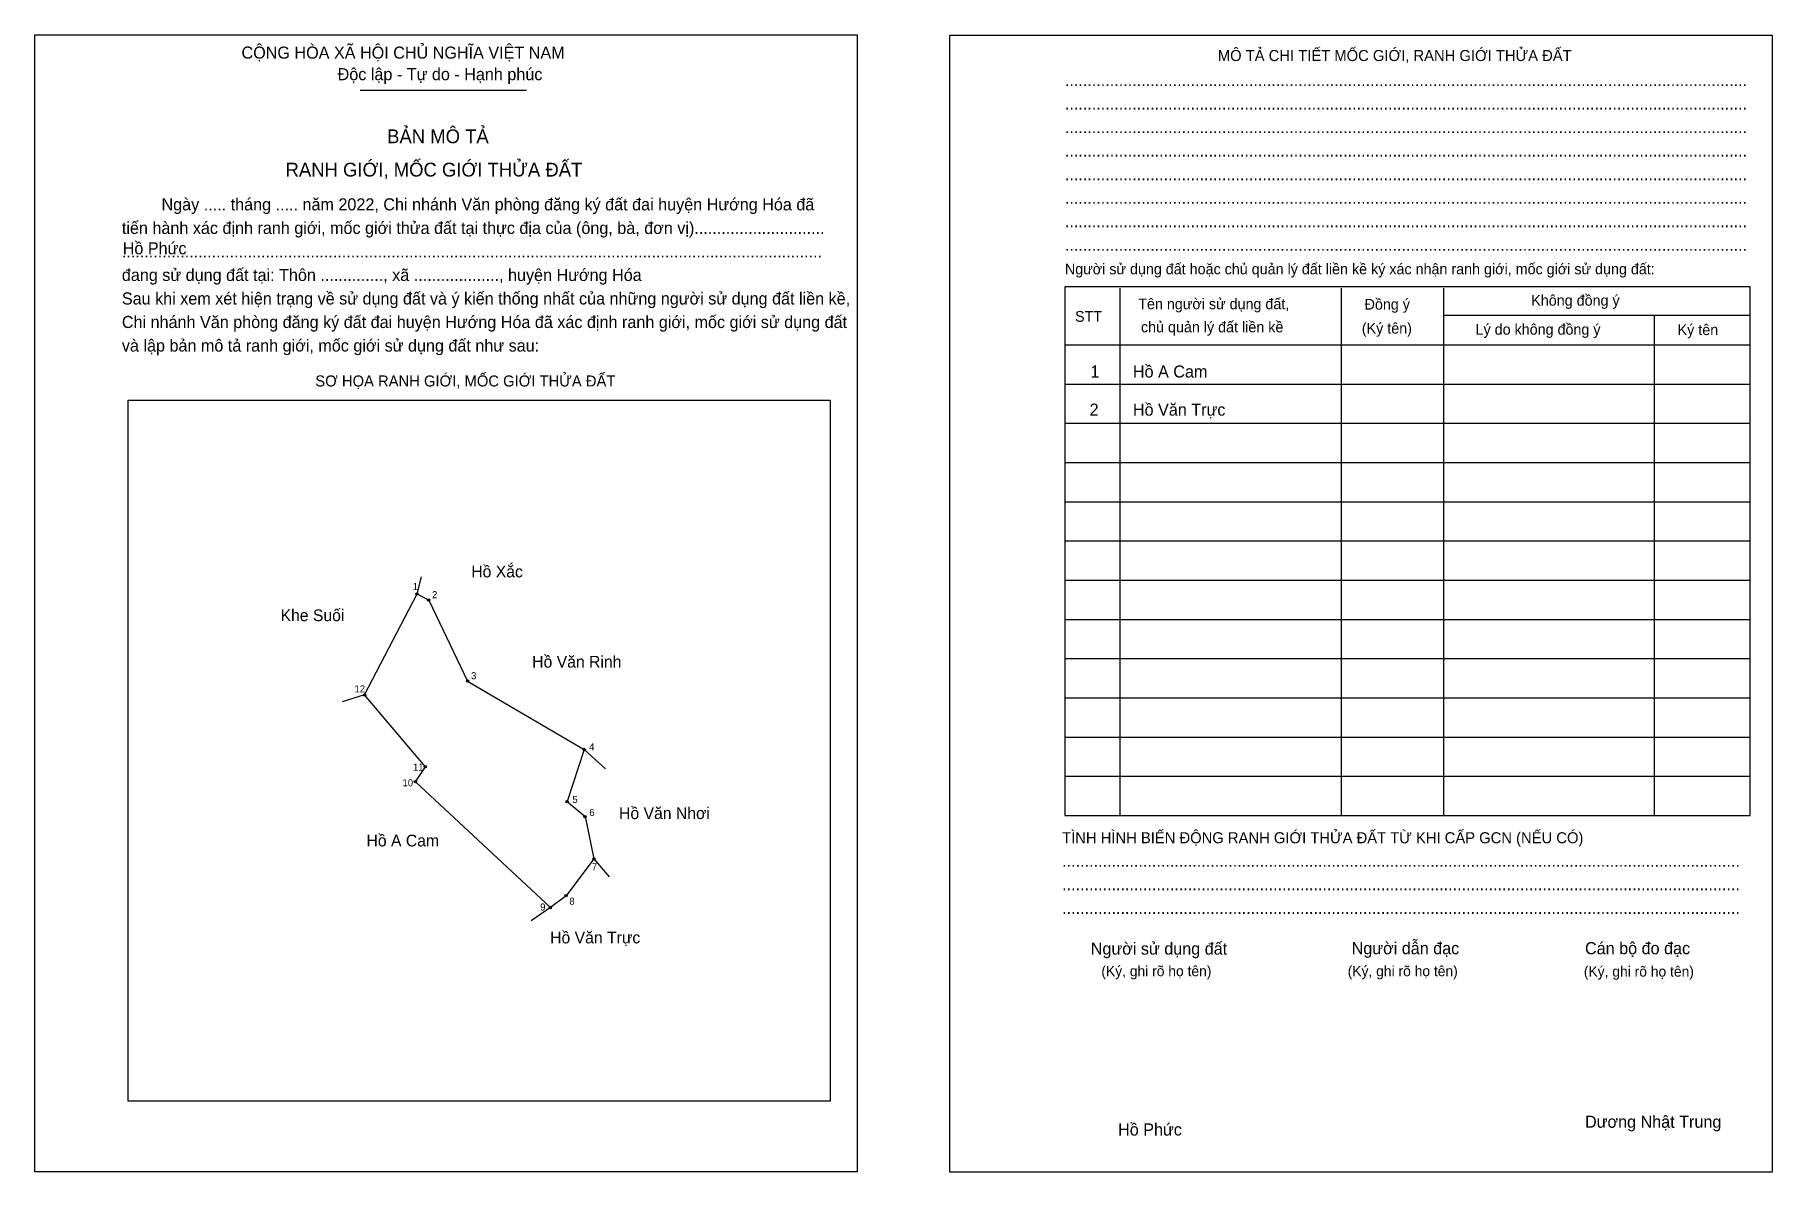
# Model space of a CAD drawing. Extents: x 544864 to 545526, y 1837462 to 1837896.
import ezdxf

# ---------------------------------------------------------------- set-up
doc = ezdxf.new("R2010")
doc.units = 0
for name, color, linetype in [('Level 1', 7, 'Continuous'), ('Level 10', 7, 'Continuous'), ('Level 11', 7, 'Continuous'), ('Level 2', 7, 'Continuous'), ('Level 25', 7, 'Continuous'), ('Level 27', 7, 'Continuous'), ('Level 36', 7, 'Continuous'), ('Level 52', 7, 'Continuous'), ('Level 55', 7, 'Continuous'), ('Level 6', 7, 'Continuous'), ('Level 9', 7, 'Continuous')]:
    doc.layers.add(name, color=color, linetype=linetype)

msp = doc.modelspace()

# ---------------------------------------------------------------- linework, layer by layer
at = {"layer": 'Level 1'}
for p, q in [((544863.71, 1837895.88), (544863.71, 1837895.88)), ((545212.51, 1837895.73), (545212.51, 1837895.73)), ((544987.76, 1837874.8), (545051.16, 1837874.8)), ((545277.31, 1837799.29), (545277.31, 1837598.18)), ((545361.65, 1837799.29), (545361.65, 1837598.18)), ((545400.67, 1837799.29), (545400.67, 1837598.18)), ((545400.67, 1837788.97), (545517.6, 1837788.97)), ((545480.97, 1837788.97), (545480.97, 1837598.18)), ((545256.38, 1837777.61), (545517.6, 1837777.61)), ((545256.38, 1837762.66), (545517.6, 1837762.66)), ((544899.32, 1837756.53), (544899.32, 1837756.53)), ((545256.38, 1837747.7), (545517.6, 1837747.7)), ((545256.38, 1837732.75), (545517.6, 1837732.75)), ((545256.38, 1837717.8), (545517.6, 1837717.8)), ((545256.38, 1837702.85), (545517.6, 1837702.85)), ((545256.38, 1837687.89), (545517.6, 1837687.89)), ((545256.38, 1837672.94), (545517.6, 1837672.94)), ((545256.38, 1837657.99), (545517.6, 1837657.99)), ((545256.38, 1837643.04), (545517.6, 1837643.04)), ((545256.38, 1837628.08), (545517.6, 1837628.08)), ((545256.38, 1837613.13), (545517.6, 1837613.13)), ((545166.96, 1837489.17), (545166.96, 1837489.17)), ((545177.22, 1837462.26), (545177.22, 1837462.26)), ((545526.02, 1837462.11), (545526.02, 1837462.11))]:
    msp.add_line(p, q, dxfattribs=at)
for points in [[(545517.6, 1837799.74), (545256.38, 1837799.74), (545256.38, 1837598.18), (545517.6, 1837598.18)], [(544899.32, 1837756.53), (545166.96, 1837756.53), (545166.96, 1837489.17), (544899.32, 1837489.17)]]:
    msp.add_lwpolyline(points, close=True, dxfattribs=at)
at = {"layer": 'Level 10'}
for p, q in [((545009.43, 1837682.66), (545011.16, 1837689.12)), ((545081.33, 1837615.95), (545073.18, 1837623.32))]:
    msp.add_line(p, q, dxfattribs=at)
msp.add_lwpolyline([(544989.42, 1837644.16), (545009.43, 1837682.66), (545013.9, 1837680.28), (545028.68, 1837649.43), (545073.18, 1837623.32), (545066.64, 1837603.44), (545073.47, 1837597.75), (545076.86, 1837581.59), (545066.27, 1837567.55), (545060.26, 1837563.04), (545008.81, 1837611), (545012.63, 1837616.75)], close=True, dxfattribs=at)
at = {"layer": 'Level 11'}
for centre in [(545009.43, 1837682.66), (545013.9, 1837680.28), (545028.68, 1837649.43), (544989.42, 1837644.16), (544989.42, 1837644.16), (545073.18, 1837623.32), (545012.63, 1837616.75), (545008.81, 1837611), (545066.64, 1837603.44), (545073.47, 1837597.75), (545076.86, 1837581.59), (545060.26, 1837563.04), (545066.27, 1837567.55)]:
    msp.add_circle(centre, 0.449, dxfattribs=at)
at = {"layer": 'Level 2'}
for points in [[(544863.71, 1837895.88), (545177.22, 1837895.88), (545177.22, 1837462.26), (544863.71, 1837462.26)], [(545212.51, 1837895.73), (545526.02, 1837895.73), (545526.02, 1837462.11), (545212.51, 1837462.11)]]:
    msp.add_lwpolyline(points, close=True, dxfattribs=at)
at = {"layer": 'Level 25'}
msp.add_line((545012.63, 1837616.75), (544989.42, 1837644.16), dxfattribs=at)
at = {"layer": 'Level 27'}
for p, q in [((544989.42, 1837644.16), (544980.84, 1837641.54)), ((545076.86, 1837581.59), (545082.66, 1837574.75)), ((545060.26, 1837563.04), (545052.88, 1837557.94))]:
    msp.add_line(p, q, dxfattribs=at)

# ---------------------------------------------------------------- texts
at = {"layer": 'Level 1'}
for s, height, p in [('CỘNG HÒA XÃ HỘI CHỦ NGHĨA VIỆT NAM', 4.6051, (544942.53, 1837886.76)), ('MÔ TẢ CHI TIẾT MỐC GIỚI, RANH GIỚI THỬA ĐẤT', 4.2104, (545314.68, 1837885.85)), ('Độc lập - Tự do - Hạnh phúc', 4.6051, (544979.16, 1837878.54)), ('........................................................................................................................................................', 4.60511, (545256.38, 1837876.29)), ('........................................................................................................................................................', 4.60511, (545256.38, 1837867.32)), ('BẢN MÔ TẢ', 5.264, (544998.04, 1837854.52)), ('........................................................................................................................................................', 4.60511, (545256.38, 1837858.35)), ('RANH GIỚI, MỐC GIỚI THỬA ĐẤT', 5.2635, (544959.33, 1837841.81)), ('........................................................................................................................................................', 4.60511, (545256.38, 1837849.38)), ('........................................................................................................................................................', 4.60511, (545256.38, 1837840.41)), ('Ngày ..... tháng ..... năm 2022, Chi nhánh Văn phòng đăng ký đất đai huyện Hướng Hóa đã', 4.6051, (544912.03, 1837828.9)), ('........................................................................................................................................................', 4.60511, (545256.38, 1837831.44)), ('tiến hành xác định ranh giới, mốc giới thửa đất tại thực địa của (ông, bà, đơn vị).............................', 4.60511, (544896.92, 1837819.92)), ('........................................................................................................................................................', 4.60511, (545256.38, 1837822.47)), ('........................................................................................................................................................', 4.60511, (545256.38, 1837813.49)), ('............................................................................................................................................................', 4.60511, (544896.92, 1837810.95)), ('Người sử dụng đất hoặc chủ quản lý đất liền kề ký xác nhận ranh giới, mốc giới sử dụng đất:', 4.0792, (545256.38, 1837804.52)), ('đang sử dụng đất tại: Thôn .............., xã ..................., huyện Hướng Hóa', 4.6051, (544896.92, 1837801.98)), ('Sau khi xem xét hiện trạng về sử dụng đất và ý kiến thống nhất của những người sử dụng đất liền kề,', 4.6051, (544896.92, 1837793.01)), ('Tên người sử dụng đất,', 4.0792, (545284.34, 1837791.22)), ('Đồng ý', 4.079, (545370.62, 1837791.07)), ('Không đồng ý', 4.0792, (545434.17, 1837792.56)), ('Chi nhánh Văn phòng đăng ký đất đai huyện Hướng Hóa đã xác định ranh giới, mốc giới sử dụng đất', 4.6051, (544896.92, 1837784.04)), ('STT', 4.079, (545260.27, 1837786.43)), ('chủ quản lý đất liền kề', 4.0792, (545285.39, 1837782.39)), ('(Ký tên)', 4.079, (545369.57, 1837781.94)), ('Lý do không đồng ý', 4.0792, (545412.94, 1837781.5)), ('Ký tên', 4.079, (545489.94, 1837781.35)), ('và lập bản mô tả ranh giới, mốc giới sử dụng đất như sau:', 4.6051, (544896.92, 1837775.07)), ('SƠ HỌA RANH GIỚI, MỐC GIỚI THỬA ĐẤT', 4.2104, (544970.65, 1837761.75)), ('TÌNH HÌNH BIẾN ĐỘNG RANH GIỚI THỬA ĐẤT TỪ KHI CẤP GCN (NẾU CÓ)', 4.2104, (545255.34, 1837587.56)), ('.......................................................................................................................................................', 4.60511, (545255.34, 1837578.59)), ('.......................................................................................................................................................', 4.60511, (545255.34, 1837569.62)), ('.......................................................................................................................................................', 4.60511, (545255.34, 1837560.65)), ('Người sử dụng đất', 4.6051, (545266.25, 1837545.1)), ('Người dẫn đạc', 4.6051, (545365.69, 1837545.25)), ('Cán bộ đo đạc', 4.6051, (545454.65, 1837545.25)), ('(Ký, ghi rõ họ tên)', 3.9475, (545270.29, 1837536.87)), ('(Ký, ghi rõ họ tên)', 3.9475, (545364.19, 1837536.87)), ('(Ký, ghi rõ họ tên)', 3.9475, (545454.2, 1837536.72)), ('Dương Nhật Trung', 4.6051, (545454.65, 1837479.08))]:
    msp.add_text(s, height=height, dxfattribs=at).set_placement(p)
at = {"layer": 'Level 36'}
for s, height, p in [('Hồ Xắc', 4.486, (545030.1, 1837688.95)), ('Khe Suối', 4.486, (544957.41, 1837672.26)), ('Hồ Văn Rinh', 4.4857, (545053.33, 1837654.55)), ('Hồ Văn Nhơi', 4.4857, (545086.44, 1837596.8)), ('Hồ A Cam', 4.486, (544990.17, 1837586.36)), ('Hồ Văn Trực', 4.4857, (545060.17, 1837549.39))]:
    msp.add_text(s, height=height, dxfattribs=at).set_placement(p)
at = {"layer": 'Level 52'}
for s, height, p in [('1', 4.61, (545266.09, 1837765.16)), ('Hồ A Cam', 4.605, (545282.31, 1837765.16)), ('2', 4.61, (545265.81, 1837750.62)), ('Hồ Văn Trực', 4.6051, (545282.31, 1837750.62))]:
    msp.add_text(s, height=height, dxfattribs=at).set_placement(p)
at = {"layer": 'Level 55'}
for s, p in [('1', (545009.35, 1837682.66)), ('2', (545013.8, 1837680.28)), ('3', (545028.59, 1837649.43)), ('12', (544989.21, 1837644.16)), ('4', (545073.08, 1837623.32)), ('11', (545012.44, 1837616.75)), ('10', (545008.6, 1837611)), ('5', (545066.54, 1837603.44)), ('6', (545073.37, 1837597.75)), ('7', (545076.76, 1837581.59)), ('9', (545060.16, 1837563.04)), ('8', (545066.17, 1837567.55))]:
    msp.add_text(s, height=0.299, dxfattribs=at).set_placement(p)
at = {"layer": 'Level 6'}
for p in [(544897.24, 1837812.15), (545276.67, 1837476.11)]:
    msp.add_text('Hồ Phức', height=4.605, dxfattribs=at).set_placement(p)
at = {"layer": 'Level 9'}
for s, height, p in [('1', 2.69, (545007.79, 1837684.17)), ('2', 2.69, (545015.15, 1837681)), ('3', 2.69, (545030.05, 1837650.11)), ('12', 2.691, (544985.6, 1837645.11)), ('4', 2.69, (545075.05, 1837623.03)), ('11', 2.691, (545007.9, 1837615.23)), ('10', 2.691, (545003.92, 1837609.31)), ('5', 2.69, (545068.65, 1837602.92)), ('6', 2.69, (545075.11, 1837597.95)), ('7', 2.69, (545076.04, 1837577.26)), ('9', 2.69, (545056.37, 1837561.91)), ('8', 2.69, (545067.5, 1837564.09))]:
    msp.add_text(s, height=height, dxfattribs=at).set_placement(p)

doc.saveas('drawing.dxf')
